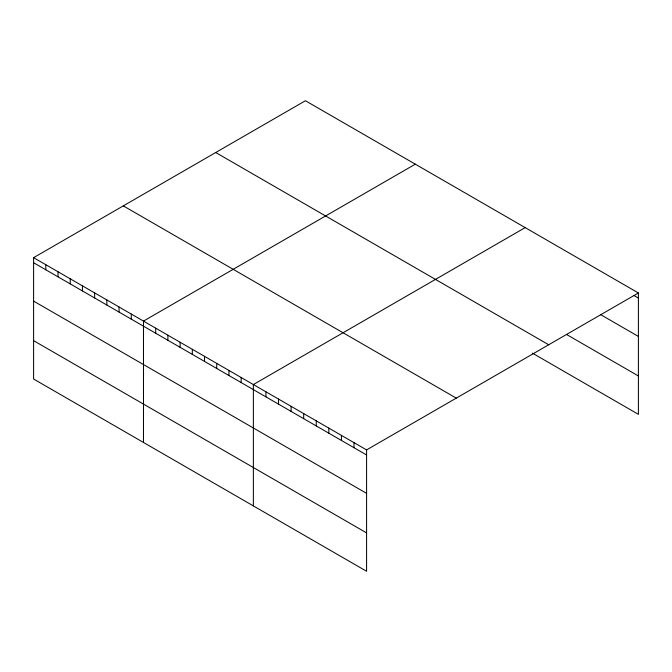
<?xml version="1.0" encoding="UTF-8"?>
<svg xmlns="http://www.w3.org/2000/svg" width="672" height="672" viewBox="0 0 672 672"><rect width="100%" height="100%" fill="white"/><g stroke="black" fill="none" stroke-linecap="round" stroke-linejoin="round"><path stroke-width="1.01" d="M366.584 493.357L366.584 449.912L33.6 257.662L33.6 379.025L366.584 571.267L366.584 493.357L33.6 301.115M532.375 353.119L638.4 414.338L638.4 292.975L305.416 100.733L33.6 257.662M415.304 164.178L143.48 321.107L143.48 442.462M525.185 227.615L253.369 384.544L253.369 505.907M366.584 449.912L638.4 292.975M633.906 295.462L638.4 298.057M600.659 314.639L638.4 336.428M566.521 334.463L638.4 375.967M215.72 152.519L548.696 344.77M123.304 205.876L456.28 398.126M33.6 262.744L366.584 454.986M33.6 340.654L366.584 532.896M354.001 442.646L354.001 447.728M341.426 435.389L341.426 440.462M328.843 428.123L328.843 433.205M316.268 420.857L316.268 425.939M303.685 413.599L303.685 418.673M291.11 406.333L291.11 411.415M278.527 399.076L278.527 404.149M265.944 391.81L265.944 396.892M241.156 377.496L241.156 382.578M228.95 370.448L228.95 375.53M216.737 363.401L216.737 368.474M204.532 356.353L204.532 361.427M192.318 349.306L192.318 354.379M180.113 342.25L180.113 347.332M167.899 335.202L167.899 340.284M155.694 328.154L155.694 333.236M131.275 314.059L131.275 319.133M119.062 307.012L119.062 312.085M106.856 299.956L106.856 305.038M94.643 292.908L94.643 297.99M82.438 285.86L82.438 290.942M70.224 278.813L70.224 283.886M58.019 271.765L58.019 276.839M45.805 264.718L45.805 269.791"/></g></svg>
